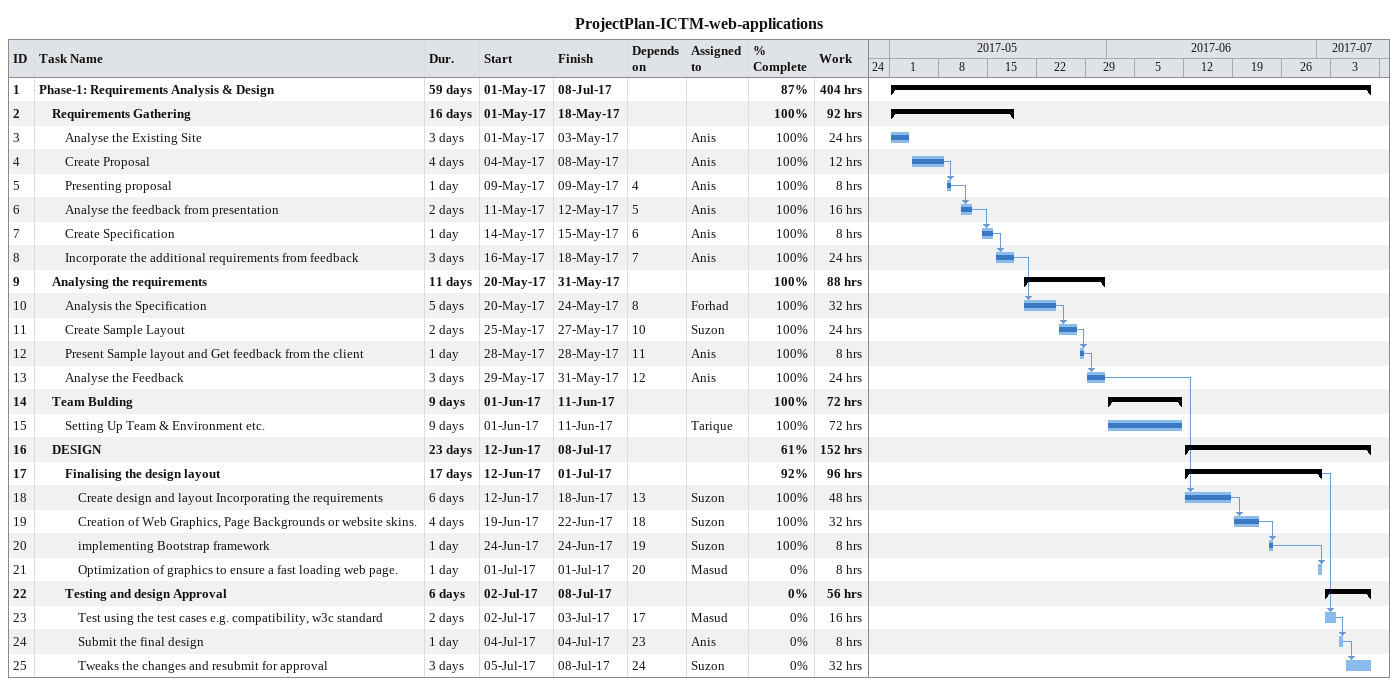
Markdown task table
ProjectPlan-ICTM-web-applications

| ID | Level | Task | Duration | Start | Finish | Predecessors | Resources | % complete | Work (h) |
|---|---|---|---|---|---|---|---|---|---|
| 1 | 1 | **Phase-1: Requirements Analysis & Design** | 59d | 2017-05-01 | 2017-07-08 |  |  | 87 | 404 |
| 2 | 2 | **Requirements Gathering** | 16d | 2017-05-01 | 2017-05-18 |  |  | 100 | 92 |
| 3 | 3 | Analyse the Existing Site | 3d | 2017-05-01 | 2017-05-03 |  | Anis | 100 | 24 |
| 4 | 3 | Create Proposal | 4d | 2017-05-04 | 2017-05-08 |  | Anis | 100 | 12 |
| 5 | 3 | Presenting proposal | 1d | 2017-05-09 | 2017-05-09 | 4 | Anis | 100 | 8 |
| 6 | 3 | Analyse the feedback from presentation | 2d | 2017-05-11 | 2017-05-12 | 5 | Anis | 100 | 16 |
| 7 | 3 | Create Specification | 1d | 2017-05-14 | 2017-05-15 | 6 | Anis | 100 | 8 |
| 8 | 3 | Incorporate the additional requirements from feedback | 3d | 2017-05-16 | 2017-05-18 | 7 | Anis | 100 | 24 |
| 9 | 2 | **Analysing the requirements** | 11d | 2017-05-20 | 2017-05-31 |  |  | 100 | 88 |
| 10 | 3 | Analysis the Specification | 5d | 2017-05-20 | 2017-05-24 | 8 | Forhad | 100 | 32 |
| 11 | 3 | Create Sample Layout | 2d | 2017-05-25 | 2017-05-27 | 10 | Suzon | 100 | 24 |
| 12 | 3 | Present Sample layout and Get feedback from the client | 1d | 2017-05-28 | 2017-05-28 | 11 | Anis | 100 | 8 |
| 13 | 3 | Analyse the Feedback | 3d | 2017-05-29 | 2017-05-31 | 12 | Anis | 100 | 24 |
| 14 | 2 | **Team Bulding** | 9d | 2017-06-01 | 2017-06-11 |  |  | 100 | 72 |
| 15 | 3 | Setting Up Team & Environment etc. | 9d | 2017-06-01 | 2017-06-11 |  | Tarique | 100 | 72 |
| 16 | 2 | **DESIGN** | 23d | 2017-06-12 | 2017-07-08 |  |  | 61 | 152 |
| 17 | 3 | **Finalising the design layout** | 17d | 2017-06-12 | 2017-07-01 |  |  | 92 | 96 |
| 18 | 4 | Create design and layout Incorporating the requirements | 6d | 2017-06-12 | 2017-06-18 | 13 | Suzon | 100 | 48 |
| 19 | 4 | Creation of Web Graphics, Page Backgrounds or website skins. | 4d | 2017-06-19 | 2017-06-22 | 18 | Suzon | 100 | 32 |
| 20 | 4 | implementing Bootstrap framework | 1d | 2017-06-24 | 2017-06-24 | 19 | Suzon | 100 | 8 |
| 21 | 4 | Optimization of graphics to ensure a fast loading web page. | 1d | 2017-07-01 | 2017-07-01 | 20 | Masud | 0 | 8 |
| 22 | 3 | **Testing and design Approval** | 6d | 2017-07-02 | 2017-07-08 |  |  | 0 | 56 |
| 23 | 4 | Test using the test cases e.g. compatibility, w3c standard | 2d | 2017-07-02 | 2017-07-03 | 17 | Masud | 0 | 16 |
| 24 | 4 | Submit the final design | 1d | 2017-07-04 | 2017-07-04 | 23 | Anis | 0 | 8 |
| 25 | 4 | Tweaks the changes and resubmit for approval | 3d | 2017-07-05 | 2017-07-08 | 24 | Suzon | 0 | 32 |
